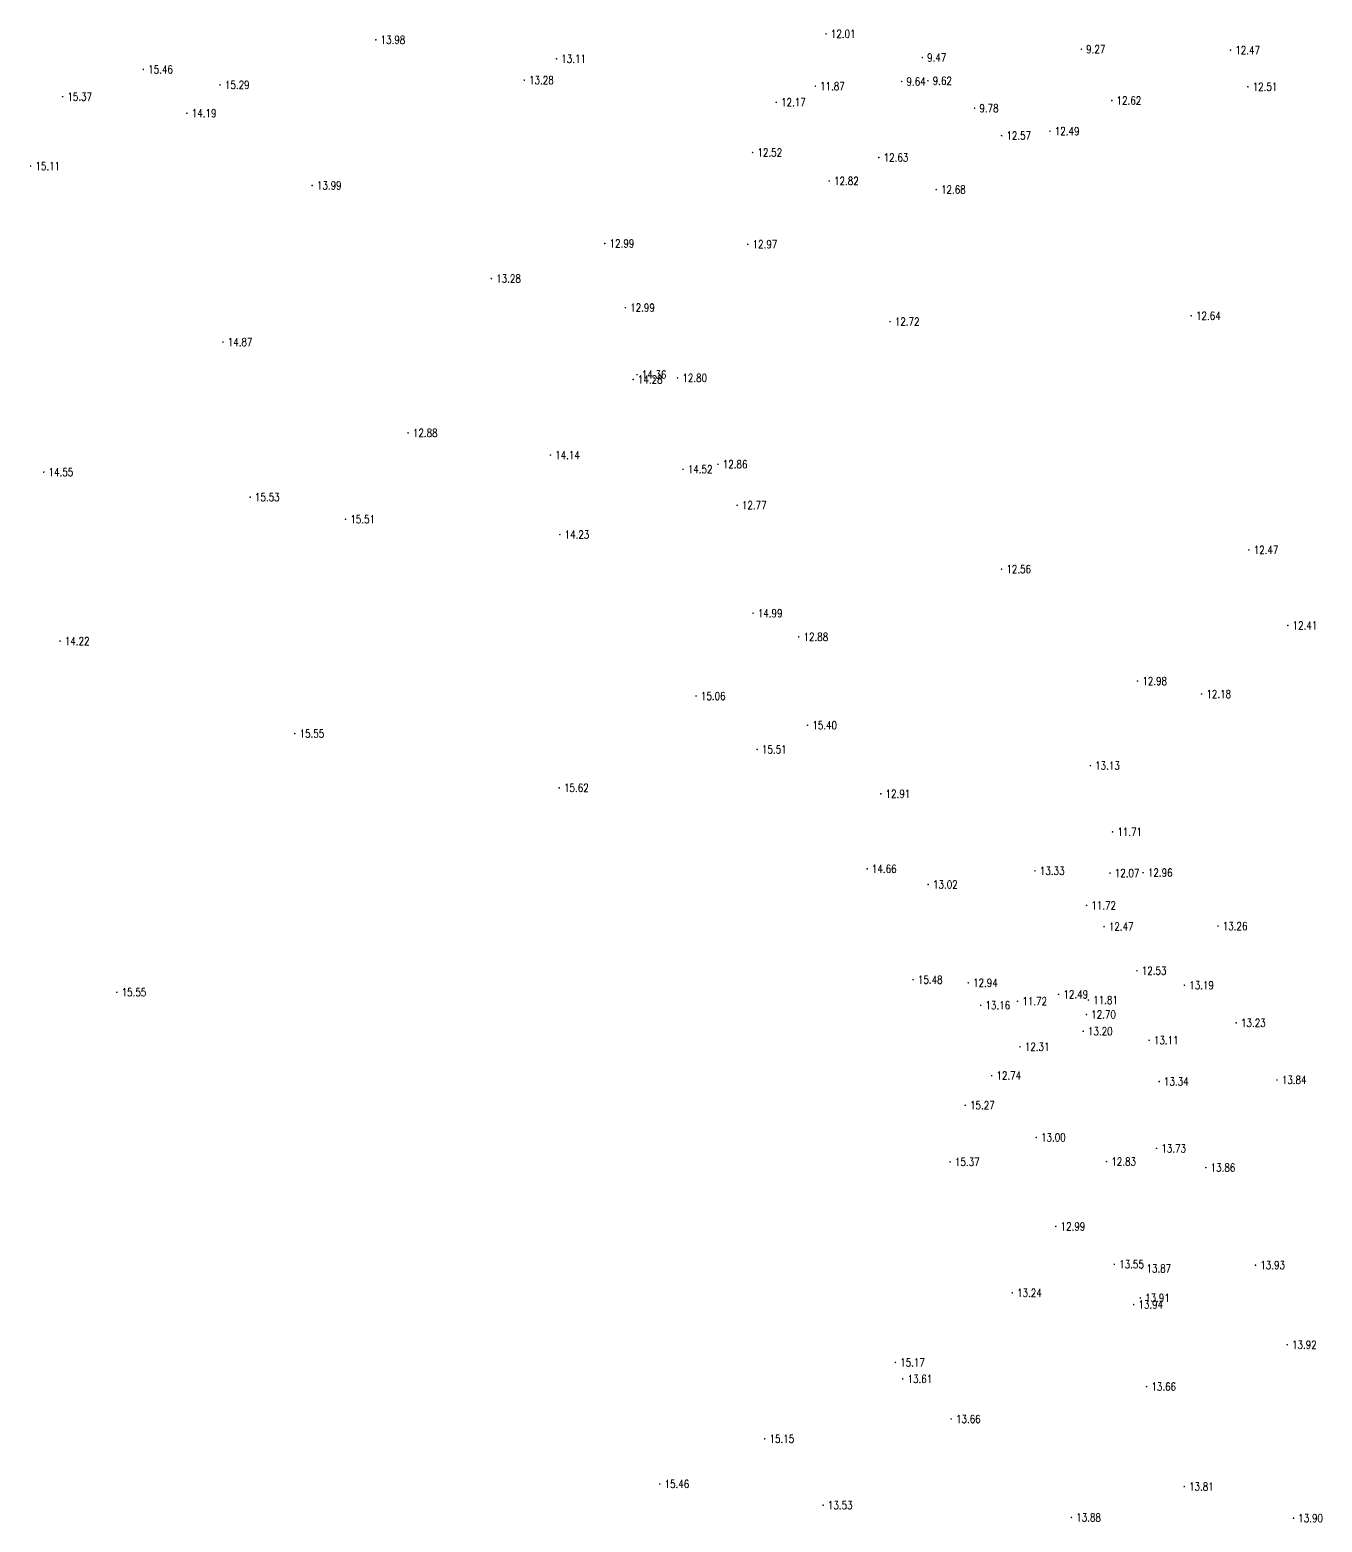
# Model space of a CAD drawing. Extents: x 476861 to 479475, y 2367369 to 2370541.
# Drawn here: x 477396.4 to 477558, y 2369416.5 to 2369603 of the extents above; entities that cross this region are included whole.
import ezdxf
from ezdxf.enums import TextEntityAlignment as Align

# ---------------------------------------------------------------- set-up
doc = ezdxf.new("R2010")
doc.units = 0
doc.header["$LTSCALE"] = 0.5
doc.layers.get('0').update_dxf_attribs({"linetype": 'CONTINUOUS'})
doc.layers.add('GCD', color=1, linetype='CONTINUOUS')
doc.styles.add('HZ', font='rs.shx', dxfattribs={"width": 0.8, "bigfont": 'hztxt.shx'})

# ---------------------------------------------------------------- blocks, each defined once
blk = doc.blocks.new('GC200')
at = {"linetype": 'Continuous', "const_width": 0.2, "flags": 128}
blk.add_lwpolyline([(-0.1, 0, 1), (0.1, 0, 1)], format="xyb", close=True, dxfattribs=at)

msp = doc.modelspace()

# ---------------------------------------------------------------- block references
at = {"layer": 'GCD', "linetype": 'Continuous'}
ref = msp.add_blockref('GC200', (477495.962, 2369602.483, 12.009), dxfattribs=dict(at, xscale=0.5, yscale=0.5, zscale=0.5))
ref.add_attrib('height', '12.01', dxfattribs={"linetype": 'Continuous', "height": 1, "style": 'HZ', "width": 0.8}).set_placement((477496.562, 2369602.483, 12.009), align=Align.MIDDLE_LEFT)
ref = msp.add_blockref('GC200', (477439.688, 2369601.738, 13.98), dxfattribs=dict(at, xscale=0.5, yscale=0.5, zscale=0.5))
ref.add_attrib('height', '13.98', dxfattribs={"linetype": 'Continuous', "height": 1, "style": 'HZ', "width": 0.8}).set_placement((477440.288, 2369601.738, 13.98), align=Align.MIDDLE_LEFT)
ref = msp.add_blockref('GC200', (477527.875, 2369600.568, 9.265), dxfattribs=dict(at, xscale=0.5, yscale=0.5, zscale=0.5))
ref.add_attrib('height', '9.27', dxfattribs={"linetype": 'Continuous', "height": 1, "style": 'HZ', "width": 0.8}).set_placement((477528.475, 2369600.568, 9.265), align=Align.MIDDLE_LEFT)
ref = msp.add_blockref('GC200', (477546.516, 2369600.45, 12.468), dxfattribs=dict(at, xscale=0.5, yscale=0.5, zscale=0.5))
ref.add_attrib('height', '12.47', dxfattribs={"linetype": 'Continuous', "height": 1, "style": 'HZ', "width": 0.8}).set_placement((477547.116, 2369600.45, 12.468), align=Align.MIDDLE_LEFT)
ref = msp.add_blockref('GC200', (477462.27, 2369599.368, 13.109), dxfattribs=dict(at, xscale=0.5, yscale=0.5, zscale=0.5))
ref.add_attrib('height', '13.11', dxfattribs={"linetype": 'Continuous', "height": 1, "style": 'HZ', "width": 0.8}).set_placement((477462.87, 2369599.368, 13.109), align=Align.MIDDLE_LEFT)
ref = msp.add_blockref('GC200', (477507.995, 2369599.523, 9.469), dxfattribs=dict(at, xscale=0.5, yscale=0.5, zscale=0.5))
ref.add_attrib('height', '9.47', dxfattribs={"linetype": 'Continuous', "height": 1, "style": 'HZ', "width": 0.8}).set_placement((477508.595, 2369599.523, 9.469), align=Align.MIDDLE_LEFT)
ref = msp.add_blockref('GC200', (477410.633, 2369598.036, 15.46), dxfattribs=dict(at, xscale=0.5, yscale=0.5, zscale=0.5))
ref.add_attrib('height', '15.46', dxfattribs={"linetype": 'Continuous', "height": 1, "style": 'HZ', "width": 0.8}).set_placement((477411.233, 2369598.036, 15.46), align=Align.MIDDLE_LEFT)
ref = msp.add_blockref('GC200', (477458.242, 2369596.7, 13.28), dxfattribs=dict(at, xscale=0.5, yscale=0.5, zscale=0.5))
ref.add_attrib('height', '13.28', dxfattribs={"linetype": 'Continuous', "height": 1, "style": 'HZ', "width": 0.8}).set_placement((477458.842, 2369596.7, 13.28), align=Align.MIDDLE_LEFT)
ref = msp.add_blockref('GC200', (477505.41, 2369596.528, 9.637), dxfattribs=dict(at, xscale=0.5, yscale=0.5, zscale=0.5))
ref.add_attrib('height', '9.64', dxfattribs={"linetype": 'Continuous', "height": 1, "style": 'HZ', "width": 0.8}).set_placement((477506.01, 2369596.528, 9.637), align=Align.MIDDLE_LEFT)
ref = msp.add_blockref('GC200', (477508.697, 2369596.617, 9.618), dxfattribs=dict(at, xscale=0.5, yscale=0.5, zscale=0.5))
ref.add_attrib('height', '9.62', dxfattribs={"linetype": 'Continuous', "height": 1, "style": 'HZ', "width": 0.8}).set_placement((477509.297, 2369596.617, 9.618), align=Align.MIDDLE_LEFT)
ref = msp.add_blockref('GC200', (477400.536, 2369594.629, 15.365), dxfattribs=dict(at, xscale=0.5, yscale=0.5, zscale=0.5))
ref.add_attrib('height', '15.37', dxfattribs={"linetype": 'Continuous', "height": 1, "style": 'HZ', "width": 0.8}).set_placement((477401.136, 2369594.629, 15.365), align=Align.MIDDLE_LEFT)
ref = msp.add_blockref('GC200', (477420.229, 2369596.103, 15.29), dxfattribs=dict(at, xscale=0.5, yscale=0.5, zscale=0.5))
ref.add_attrib('height', '15.29', dxfattribs={"linetype": 'Continuous', "height": 1, "style": 'HZ', "width": 0.8}).set_placement((477420.829, 2369596.103, 15.29), align=Align.MIDDLE_LEFT)
ref = msp.add_blockref('GC200', (477494.617, 2369595.945, 11.874), dxfattribs=dict(at, xscale=0.5, yscale=0.5, zscale=0.5))
ref.add_attrib('height', '11.87', dxfattribs={"linetype": 'Continuous', "height": 1, "style": 'HZ', "width": 0.8}).set_placement((477495.217, 2369595.945, 11.874), align=Align.MIDDLE_LEFT)
ref = msp.add_blockref('GC200', (477548.687, 2369595.865, 12.507), dxfattribs=dict(at, xscale=0.5, yscale=0.5, zscale=0.5))
ref.add_attrib('height', '12.51', dxfattribs={"linetype": 'Continuous', "height": 1, "style": 'HZ', "width": 0.8}).set_placement((477549.287, 2369595.865, 12.507), align=Align.MIDDLE_LEFT)
ref = msp.add_blockref('GC200', (477416.078, 2369592.558, 14.19), dxfattribs=dict(at, xscale=0.5, yscale=0.5, zscale=0.5))
ref.add_attrib('height', '14.19', dxfattribs={"linetype": 'Continuous', "height": 1, "style": 'HZ', "width": 0.8}).set_placement((477416.678, 2369592.558, 14.19), align=Align.MIDDLE_LEFT)
ref = msp.add_blockref('GC200', (477489.738, 2369593.926, 12.17), dxfattribs=dict(at, xscale=0.5, yscale=0.5, zscale=0.5))
ref.add_attrib('height', '12.17', dxfattribs={"linetype": 'Continuous', "height": 1, "style": 'HZ', "width": 0.8}).set_placement((477490.338, 2369593.926, 12.17), align=Align.MIDDLE_LEFT)
ref = msp.add_blockref('GC200', (477514.531, 2369593.188, 9.779), dxfattribs=dict(at, xscale=0.5, yscale=0.5, zscale=0.5))
ref.add_attrib('height', '9.78', dxfattribs={"linetype": 'Continuous', "height": 1, "style": 'HZ', "width": 0.8}).set_placement((477515.131, 2369593.188, 9.779), align=Align.MIDDLE_LEFT)
ref = msp.add_blockref('GC200', (477531.676, 2369594.152, 12.623), dxfattribs=dict(at, xscale=0.5, yscale=0.5, zscale=0.5))
ref.add_attrib('height', '12.62', dxfattribs={"linetype": 'Continuous', "height": 1, "style": 'HZ', "width": 0.8}).set_placement((477532.276, 2369594.152, 12.623), align=Align.MIDDLE_LEFT)
ref = msp.add_blockref('GC200', (477517.9, 2369589.759, 12.569), dxfattribs=dict(at, xscale=0.5, yscale=0.5, zscale=0.5))
ref.add_attrib('height', '12.57', dxfattribs={"linetype": 'Continuous', "height": 1, "style": 'HZ', "width": 0.8}).set_placement((477518.5, 2369589.759, 12.569), align=Align.MIDDLE_LEFT)
ref = msp.add_blockref('GC200', (477523.949, 2369590.312, 12.492), dxfattribs=dict(at, xscale=0.5, yscale=0.5, zscale=0.5))
ref.add_attrib('height', '12.49', dxfattribs={"linetype": 'Continuous', "height": 1, "style": 'HZ', "width": 0.8}).set_placement((477524.549, 2369590.312, 12.492), align=Align.MIDDLE_LEFT)
ref = msp.add_blockref('GC200', (477486.785, 2369587.655, 12.516), dxfattribs=dict(at, xscale=0.5, yscale=0.5, zscale=0.5))
ref.add_attrib('height', '12.52', dxfattribs={"linetype": 'Continuous', "height": 1, "style": 'HZ', "width": 0.8}).set_placement((477487.385, 2369587.655, 12.516), align=Align.MIDDLE_LEFT)
ref = msp.add_blockref('GC200', (477502.563, 2369587.031, 12.631), dxfattribs=dict(at, xscale=0.5, yscale=0.5, zscale=0.5))
ref.add_attrib('height', '12.63', dxfattribs={"linetype": 'Continuous', "height": 1, "style": 'HZ', "width": 0.8}).set_placement((477503.163, 2369587.031, 12.631), align=Align.MIDDLE_LEFT)
ref = msp.add_blockref('GC200', (477396.544, 2369585.96, 15.11), dxfattribs=dict(at, xscale=0.5, yscale=0.5, zscale=0.5))
ref.add_attrib('height', '15.11', dxfattribs={"linetype": 'Continuous', "height": 1, "style": 'HZ', "width": 0.8}).set_placement((477397.144, 2369585.96, 15.11), align=Align.MIDDLE_LEFT)
ref = msp.add_blockref('GC200', (477431.732, 2369583.533, 13.99), dxfattribs=dict(at, xscale=0.5, yscale=0.5, zscale=0.5))
ref.add_attrib('height', '13.99', dxfattribs={"linetype": 'Continuous', "height": 1, "style": 'HZ', "width": 0.8}).set_placement((477432.332, 2369583.533, 13.99), align=Align.MIDDLE_LEFT)
ref = msp.add_blockref('GC200', (477496.361, 2369584.093, 12.817), dxfattribs=dict(at, xscale=0.5, yscale=0.5, zscale=0.5))
ref.add_attrib('height', '12.82', dxfattribs={"linetype": 'Continuous', "height": 1, "style": 'HZ', "width": 0.8}).set_placement((477496.961, 2369584.093, 12.817), align=Align.MIDDLE_LEFT)
ref = msp.add_blockref('GC200', (477509.732, 2369583.016, 12.678), dxfattribs=dict(at, xscale=0.5, yscale=0.5, zscale=0.5))
ref.add_attrib('height', '12.68', dxfattribs={"linetype": 'Continuous', "height": 1, "style": 'HZ', "width": 0.8}).set_placement((477510.332, 2369583.016, 12.678), align=Align.MIDDLE_LEFT)
ref = msp.add_blockref('GC200', (477468.313, 2369576.285, 12.987), dxfattribs=dict(at, xscale=0.5, yscale=0.5, zscale=0.5))
ref.add_attrib('height', '12.99', dxfattribs={"linetype": 'Continuous', "height": 1, "style": 'HZ', "width": 0.8}).set_placement((477468.913, 2369576.285, 12.987), align=Align.MIDDLE_LEFT)
ref = msp.add_blockref('GC200', (477486.181, 2369576.187, 12.973), dxfattribs=dict(at, xscale=0.5, yscale=0.5, zscale=0.5))
ref.add_attrib('height', '12.97', dxfattribs={"linetype": 'Continuous', "height": 1, "style": 'HZ', "width": 0.8}).set_placement((477486.781, 2369576.187, 12.973), align=Align.MIDDLE_LEFT)
ref = msp.add_blockref('GC200', (477454.131, 2369571.895, 13.28), dxfattribs=dict(at, xscale=0.5, yscale=0.5, zscale=0.5))
ref.add_attrib('height', '13.28', dxfattribs={"linetype": 'Continuous', "height": 1, "style": 'HZ', "width": 0.8}).set_placement((477454.731, 2369571.895, 13.28), align=Align.MIDDLE_LEFT)
ref = msp.add_blockref('GC200', (477470.878, 2369568.262, 12.986), dxfattribs=dict(at, xscale=0.5, yscale=0.5, zscale=0.5))
ref.add_attrib('height', '12.99', dxfattribs={"linetype": 'Continuous', "height": 1, "style": 'HZ', "width": 0.8}).set_placement((477471.478, 2369568.262, 12.986), align=Align.MIDDLE_LEFT)
ref = msp.add_blockref('GC200', (477503.961, 2369566.517, 12.72), dxfattribs=dict(at, xscale=0.5, yscale=0.5, zscale=0.5))
ref.add_attrib('height', '12.72', dxfattribs={"linetype": 'Continuous', "height": 1, "style": 'HZ', "width": 0.8}).set_placement((477504.561, 2369566.517, 12.72), align=Align.MIDDLE_LEFT)
ref = msp.add_blockref('GC200', (477541.602, 2369567.247, 12.64), dxfattribs=dict(at, xscale=0.5, yscale=0.5, zscale=0.5))
ref.add_attrib('height', '12.64', dxfattribs={"linetype": 'Continuous', "height": 1, "style": 'HZ', "width": 0.8}).set_placement((477542.202, 2369567.247, 12.64), align=Align.MIDDLE_LEFT)
ref = msp.add_blockref('GC200', (477420.584, 2369563.965, 14.87), dxfattribs=dict(at, xscale=0.5, yscale=0.5, zscale=0.5))
ref.add_attrib('height', '14.87', dxfattribs={"linetype": 'Continuous', "height": 1, "style": 'HZ', "width": 0.8}).set_placement((477421.184, 2369563.965, 14.87), align=Align.MIDDLE_LEFT)
ref = msp.add_blockref('GC200', (477471.849, 2369559.287, 14.275), dxfattribs=dict(at, xscale=0.5, yscale=0.5, zscale=0.5))
ref.add_attrib('height', '14.28', dxfattribs={"linetype": 'Continuous', "height": 1, "style": 'HZ', "width": 0.8}).set_placement((477472.449, 2369559.287, 14.275), align=Align.MIDDLE_LEFT)
ref = msp.add_blockref('GC200', (477472.325, 2369559.893, 14.364), dxfattribs=dict(at, xscale=0.5, yscale=0.5, zscale=0.5))
ref.add_attrib('height', '14.36', dxfattribs={"linetype": 'Continuous', "height": 1, "style": 'HZ', "width": 0.8}).set_placement((477472.925, 2369559.893, 14.364), align=Align.MIDDLE_LEFT)
ref = msp.add_blockref('GC200', (477477.403, 2369559.481, 12.798), dxfattribs=dict(at, xscale=0.5, yscale=0.5, zscale=0.5))
ref.add_attrib('height', '12.80', dxfattribs={"linetype": 'Continuous', "height": 1, "style": 'HZ', "width": 0.8}).set_placement((477478.003, 2369559.481, 12.798), align=Align.MIDDLE_LEFT)
ref = msp.add_blockref('GC200', (477443.722, 2369552.61, 12.876), dxfattribs=dict(at, xscale=0.5, yscale=0.5, zscale=0.5))
ref.add_attrib('height', '12.88', dxfattribs={"linetype": 'Continuous', "height": 1, "style": 'HZ', "width": 0.8}).set_placement((477444.322, 2369552.61, 12.876), align=Align.MIDDLE_LEFT)
ref = msp.add_blockref('GC200', (477461.511, 2369549.841, 14.137), dxfattribs=dict(at, xscale=0.5, yscale=0.5, zscale=0.5))
ref.add_attrib('height', '14.14', dxfattribs={"linetype": 'Continuous', "height": 1, "style": 'HZ', "width": 0.8}).set_placement((477462.111, 2369549.841, 14.137), align=Align.MIDDLE_LEFT)
ref = msp.add_blockref('GC200', (477478.083, 2369548.06, 14.52), dxfattribs=dict(at, xscale=0.5, yscale=0.5, zscale=0.5))
ref.add_attrib('height', '14.52', dxfattribs={"linetype": 'Continuous', "height": 1, "style": 'HZ', "width": 0.8}).set_placement((477478.683, 2369548.06, 14.52), align=Align.MIDDLE_LEFT)
ref = msp.add_blockref('GC200', (477482.454, 2369548.685, 12.864), dxfattribs=dict(at, xscale=0.5, yscale=0.5, zscale=0.5))
ref.add_attrib('height', '12.86', dxfattribs={"linetype": 'Continuous', "height": 1, "style": 'HZ', "width": 0.8}).set_placement((477483.054, 2369548.685, 12.864), align=Align.MIDDLE_LEFT)
ref = msp.add_blockref('GC200', (477398.188, 2369547.71, 14.55), dxfattribs=dict(at, xscale=0.5, yscale=0.5, zscale=0.5))
ref.add_attrib('height', '14.55', dxfattribs={"linetype": 'Continuous', "height": 1, "style": 'HZ', "width": 0.8}).set_placement((477398.788, 2369547.71, 14.55), align=Align.MIDDLE_LEFT)
ref = msp.add_blockref('GC200', (477423.98, 2369544.578, 15.527), dxfattribs=dict(at, xscale=0.5, yscale=0.5, zscale=0.5))
ref.add_attrib('height', '15.53', dxfattribs={"linetype": 'Continuous', "height": 1, "style": 'HZ', "width": 0.8}).set_placement((477424.58, 2369544.578, 15.527), align=Align.MIDDLE_LEFT)
ref = msp.add_blockref('GC200', (477484.848, 2369543.567, 12.77), dxfattribs=dict(at, xscale=0.5, yscale=0.5, zscale=0.5))
ref.add_attrib('height', '12.77', dxfattribs={"linetype": 'Continuous', "height": 1, "style": 'HZ', "width": 0.8}).set_placement((477485.448, 2369543.567, 12.77), align=Align.MIDDLE_LEFT)
ref = msp.add_blockref('GC200', (477435.907, 2369541.824, 15.506), dxfattribs=dict(at, xscale=0.5, yscale=0.5, zscale=0.5))
ref.add_attrib('height', '15.51', dxfattribs={"linetype": 'Continuous', "height": 1, "style": 'HZ', "width": 0.8}).set_placement((477436.507, 2369541.824, 15.506), align=Align.MIDDLE_LEFT)
ref = msp.add_blockref('GC200', (477462.686, 2369539.894, 14.23), dxfattribs=dict(at, xscale=0.5, yscale=0.5, zscale=0.5))
ref.add_attrib('height', '14.23', dxfattribs={"linetype": 'Continuous', "height": 1, "style": 'HZ', "width": 0.8}).set_placement((477463.286, 2369539.894, 14.23), align=Align.MIDDLE_LEFT)
ref = msp.add_blockref('GC200', (477548.815, 2369537.981, 12.472), dxfattribs=dict(at, xscale=0.5, yscale=0.5, zscale=0.5))
ref.add_attrib('height', '12.47', dxfattribs={"linetype": 'Continuous', "height": 1, "style": 'HZ', "width": 0.8}).set_placement((477549.415, 2369537.981, 12.472), align=Align.MIDDLE_LEFT)
ref = msp.add_blockref('GC200', (477517.903, 2369535.586, 12.56), dxfattribs=dict(at, xscale=0.5, yscale=0.5, zscale=0.5))
ref.add_attrib('height', '12.56', dxfattribs={"linetype": 'Continuous', "height": 1, "style": 'HZ', "width": 0.8}).set_placement((477518.503, 2369535.586, 12.56), align=Align.MIDDLE_LEFT)
ref = msp.add_blockref('GC200', (477486.834, 2369530.076, 14.99), dxfattribs=dict(at, xscale=0.5, yscale=0.5, zscale=0.5))
ref.add_attrib('height', '14.99', dxfattribs={"linetype": 'Continuous', "height": 1, "style": 'HZ', "width": 0.8}).set_placement((477487.434, 2369530.076, 14.99), align=Align.MIDDLE_LEFT)
ref = msp.add_blockref('GC200', (477553.678, 2369528.55, 12.41), dxfattribs=dict(at, xscale=0.5, yscale=0.5, zscale=0.5))
ref.add_attrib('height', '12.41', dxfattribs={"linetype": 'Continuous', "height": 1, "style": 'HZ', "width": 0.8}).set_placement((477554.278, 2369528.55, 12.41), align=Align.MIDDLE_LEFT)
ref = msp.add_blockref('GC200', (477400.224, 2369526.59, 14.217), dxfattribs=dict(at, xscale=0.5, yscale=0.5, zscale=0.5))
ref.add_attrib('height', '14.22', dxfattribs={"linetype": 'Continuous', "height": 1, "style": 'HZ', "width": 0.8}).set_placement((477400.824, 2369526.59, 14.217), align=Align.MIDDLE_LEFT)
ref = msp.add_blockref('GC200', (477492.545, 2369527.116, 12.876), dxfattribs=dict(at, xscale=0.5, yscale=0.5, zscale=0.5))
ref.add_attrib('height', '12.88', dxfattribs={"linetype": 'Continuous', "height": 1, "style": 'HZ', "width": 0.8}).set_placement((477493.145, 2369527.116, 12.876), align=Align.MIDDLE_LEFT)
ref = msp.add_blockref('GC200', (477534.897, 2369521.598, 12.983), dxfattribs=dict(at, xscale=0.5, yscale=0.5, zscale=0.5))
ref.add_attrib('height', '12.98', dxfattribs={"linetype": 'Continuous', "height": 1, "style": 'HZ', "width": 0.8}).set_placement((477535.497, 2369521.598, 12.983), align=Align.MIDDLE_LEFT)
ref = msp.add_blockref('GC200', (477542.9, 2369519.976, 12.18), dxfattribs=dict(at, xscale=0.5, yscale=0.5, zscale=0.5))
ref.add_attrib('height', '12.18', dxfattribs={"linetype": 'Continuous', "height": 1, "style": 'HZ', "width": 0.8}).set_placement((477543.5, 2369519.976, 12.18), align=Align.MIDDLE_LEFT)
ref = msp.add_blockref('GC200', (477479.714, 2369519.726, 15.062), dxfattribs=dict(at, xscale=0.5, yscale=0.5, zscale=0.5))
ref.add_attrib('height', '15.06', dxfattribs={"linetype": 'Continuous', "height": 1, "style": 'HZ', "width": 0.8}).set_placement((477480.314, 2369519.726, 15.062), align=Align.MIDDLE_LEFT)
ref = msp.add_blockref('GC200', (477493.651, 2369516.068, 15.404), dxfattribs=dict(at, xscale=0.5, yscale=0.5, zscale=0.5))
ref.add_attrib('height', '15.40', dxfattribs={"linetype": 'Continuous', "height": 1, "style": 'HZ', "width": 0.8}).set_placement((477494.251, 2369516.068, 15.404), align=Align.MIDDLE_LEFT)
ref = msp.add_blockref('GC200', (477429.555, 2369515.032, 15.55), dxfattribs=dict(at, xscale=0.5, yscale=0.5, zscale=0.5))
ref.add_attrib('height', '15.55', dxfattribs={"linetype": 'Continuous', "height": 1, "style": 'HZ', "width": 0.8}).set_placement((477430.155, 2369515.032, 15.55), align=Align.MIDDLE_LEFT)
ref = msp.add_blockref('GC200', (477487.348, 2369513.053, 15.509), dxfattribs=dict(at, xscale=0.5, yscale=0.5, zscale=0.5))
ref.add_attrib('height', '15.51', dxfattribs={"linetype": 'Continuous', "height": 1, "style": 'HZ', "width": 0.8}).set_placement((477487.948, 2369513.053, 15.509), align=Align.MIDDLE_LEFT)
ref = msp.add_blockref('GC200', (477528.99, 2369511.023, 13.131), dxfattribs=dict(at, xscale=0.5, yscale=0.5, zscale=0.5))
ref.add_attrib('height', '13.13', dxfattribs={"linetype": 'Continuous', "height": 1, "style": 'HZ', "width": 0.8}).set_placement((477529.59, 2369511.023, 13.131), align=Align.MIDDLE_LEFT)
ref = msp.add_blockref('GC200', (477462.611, 2369508.253, 15.621), dxfattribs=dict(at, xscale=0.5, yscale=0.5, zscale=0.5))
ref.add_attrib('height', '15.62', dxfattribs={"linetype": 'Continuous', "height": 1, "style": 'HZ', "width": 0.8}).set_placement((477463.211, 2369508.253, 15.621), align=Align.MIDDLE_LEFT)
ref = msp.add_blockref('GC200', (477502.804, 2369507.5, 12.91), dxfattribs=dict(at, xscale=0.5, yscale=0.5, zscale=0.5))
ref.add_attrib('height', '12.91', dxfattribs={"linetype": 'Continuous', "height": 1, "style": 'HZ', "width": 0.8}).set_placement((477503.404, 2369507.5, 12.91), align=Align.MIDDLE_LEFT)
ref = msp.add_blockref('GC200', (477531.773, 2369502.751, 11.71), dxfattribs=dict(at, xscale=0.5, yscale=0.5, zscale=0.5))
ref.add_attrib('height', '11.71', dxfattribs={"linetype": 'Continuous', "height": 1, "style": 'HZ', "width": 0.8}).set_placement((477532.373, 2369502.751, 11.71), align=Align.MIDDLE_LEFT)
ref = msp.add_blockref('GC200', (477501.095, 2369498.13, 14.66), dxfattribs=dict(at, xscale=0.5, yscale=0.5, zscale=0.5))
ref.add_attrib('height', '14.66', dxfattribs={"linetype": 'Continuous', "height": 1, "style": 'HZ', "width": 0.8}).set_placement((477501.695, 2369498.13, 14.66), align=Align.MIDDLE_LEFT)
ref = msp.add_blockref('GC200', (477522.08, 2369497.878, 13.333), dxfattribs=dict(at, xscale=0.5, yscale=0.5, zscale=0.5))
ref.add_attrib('height', '13.33', dxfattribs={"linetype": 'Continuous', "height": 1, "style": 'HZ', "width": 0.8}).set_placement((477522.68, 2369497.878, 13.333), align=Align.MIDDLE_LEFT)
ref = msp.add_blockref('GC200', (477531.446, 2369497.6, 12.073), dxfattribs=dict(at, xscale=0.5, yscale=0.5, zscale=0.5))
ref.add_attrib('height', '12.07', dxfattribs={"linetype": 'Continuous', "height": 1, "style": 'HZ', "width": 0.8}).set_placement((477532.046, 2369497.6, 12.073), align=Align.MIDDLE_LEFT)
ref = msp.add_blockref('GC200', (477535.588, 2369497.653, 12.955), dxfattribs=dict(at, xscale=0.5, yscale=0.5, zscale=0.5))
ref.add_attrib('height', '12.96', dxfattribs={"linetype": 'Continuous', "height": 1, "style": 'HZ', "width": 0.8}).set_placement((477536.188, 2369497.653, 12.955), align=Align.MIDDLE_LEFT)
ref = msp.add_blockref('GC200', (477508.73, 2369496.169, 13.023), dxfattribs=dict(at, xscale=0.5, yscale=0.5, zscale=0.5))
ref.add_attrib('height', '13.02', dxfattribs={"linetype": 'Continuous', "height": 1, "style": 'HZ', "width": 0.8}).set_placement((477509.33, 2369496.169, 13.023), align=Align.MIDDLE_LEFT)
ref = msp.add_blockref('GC200', (477528.519, 2369493.561, 11.72), dxfattribs=dict(at, xscale=0.5, yscale=0.5, zscale=0.5))
ref.add_attrib('height', '11.72', dxfattribs={"linetype": 'Continuous', "height": 1, "style": 'HZ', "width": 0.8}).set_placement((477529.119, 2369493.561, 11.72), align=Align.MIDDLE_LEFT)
ref = msp.add_blockref('GC200', (477530.71, 2369490.909, 12.473), dxfattribs=dict(at, xscale=0.5, yscale=0.5, zscale=0.5))
ref.add_attrib('height', '12.47', dxfattribs={"linetype": 'Continuous', "height": 1, "style": 'HZ', "width": 0.8}).set_placement((477531.31, 2369490.909, 12.473), align=Align.MIDDLE_LEFT)
ref = msp.add_blockref('GC200', (477544.948, 2369490.972, 13.256), dxfattribs=dict(at, xscale=0.5, yscale=0.5, zscale=0.5))
ref.add_attrib('height', '13.26', dxfattribs={"linetype": 'Continuous', "height": 1, "style": 'HZ', "width": 0.8}).set_placement((477545.548, 2369490.972, 13.256), align=Align.MIDDLE_LEFT)
ref = msp.add_blockref('GC200', (477534.822, 2369485.401, 12.53), dxfattribs=dict(at, xscale=0.5, yscale=0.5, zscale=0.5))
ref.add_attrib('height', '12.53', dxfattribs={"linetype": 'Continuous', "height": 1, "style": 'HZ', "width": 0.8}).set_placement((477535.422, 2369485.401, 12.53), align=Align.MIDDLE_LEFT)
ref = msp.add_blockref('GC200', (477407.32, 2369482.702, 15.546), dxfattribs=dict(at, xscale=0.5, yscale=0.5, zscale=0.5))
ref.add_attrib('height', '15.55', dxfattribs={"linetype": 'Continuous', "height": 1, "style": 'HZ', "width": 0.8}).set_placement((477407.92, 2369482.702, 15.546), align=Align.MIDDLE_LEFT)
ref = msp.add_blockref('GC200', (477506.845, 2369484.276, 15.48), dxfattribs=dict(at, xscale=0.5, yscale=0.5, zscale=0.5))
ref.add_attrib('height', '15.48', dxfattribs={"linetype": 'Continuous', "height": 1, "style": 'HZ', "width": 0.8}).set_placement((477507.445, 2369484.276, 15.48), align=Align.MIDDLE_LEFT)
ref = msp.add_blockref('GC200', (477513.74, 2369483.889, 12.94), dxfattribs=dict(at, xscale=0.5, yscale=0.5, zscale=0.5))
ref.add_attrib('height', '12.94', dxfattribs={"linetype": 'Continuous', "height": 1, "style": 'HZ', "width": 0.8}).set_placement((477514.34, 2369483.889, 12.94), align=Align.MIDDLE_LEFT)
ref = msp.add_blockref('GC200', (477540.75, 2369483.586, 13.19), dxfattribs=dict(at, xscale=0.5, yscale=0.5, zscale=0.5))
ref.add_attrib('height', '13.19', dxfattribs={"linetype": 'Continuous', "height": 1, "style": 'HZ', "width": 0.8}).set_placement((477541.35, 2369483.586, 13.19), align=Align.MIDDLE_LEFT)
ref = msp.add_blockref('GC200', (477515.283, 2369481.072, 13.161), dxfattribs=dict(at, xscale=0.5, yscale=0.5, zscale=0.5))
ref.add_attrib('height', '13.16', dxfattribs={"linetype": 'Continuous', "height": 1, "style": 'HZ', "width": 0.8}).set_placement((477515.883, 2369481.072, 13.161), align=Align.MIDDLE_LEFT)
ref = msp.add_blockref('GC200', (477519.897, 2369481.58, 11.72), dxfattribs=dict(at, xscale=0.5, yscale=0.5, zscale=0.5))
ref.add_attrib('height', '11.72', dxfattribs={"linetype": 'Continuous', "height": 1, "style": 'HZ', "width": 0.8}).set_placement((477520.497, 2369481.58, 11.72), align=Align.MIDDLE_LEFT)
ref = msp.add_blockref('GC200', (477525.028, 2369482.44, 12.485), dxfattribs=dict(at, xscale=0.5, yscale=0.5, zscale=0.5))
ref.add_attrib('height', '12.49', dxfattribs={"linetype": 'Continuous', "height": 1, "style": 'HZ', "width": 0.8}).set_placement((477525.628, 2369482.44, 12.485), align=Align.MIDDLE_LEFT)
ref = msp.add_blockref('GC200', (477528.754, 2369481.731, 11.808), dxfattribs=dict(at, xscale=0.5, yscale=0.5, zscale=0.5))
ref.add_attrib('height', '11.81', dxfattribs={"linetype": 'Continuous', "height": 1, "style": 'HZ', "width": 0.8}).set_placement((477529.354, 2369481.731, 11.808), align=Align.MIDDLE_LEFT)
ref = msp.add_blockref('GC200', (477528.507, 2369479.924, 12.702), dxfattribs=dict(at, xscale=0.5, yscale=0.5, zscale=0.5))
ref.add_attrib('height', '12.70', dxfattribs={"linetype": 'Continuous', "height": 1, "style": 'HZ', "width": 0.8}).set_placement((477529.107, 2369479.924, 12.702), align=Align.MIDDLE_LEFT)
ref = msp.add_blockref('GC200', (477547.227, 2369478.881, 13.23), dxfattribs=dict(at, xscale=0.5, yscale=0.5, zscale=0.5))
ref.add_attrib('height', '13.23', dxfattribs={"linetype": 'Continuous', "height": 1, "style": 'HZ', "width": 0.8}).set_placement((477547.827, 2369478.881, 13.23), align=Align.MIDDLE_LEFT)
ref = msp.add_blockref('GC200', (477528.098, 2369477.829, 13.204), dxfattribs=dict(at, xscale=0.5, yscale=0.5, zscale=0.5))
ref.add_attrib('height', '13.20', dxfattribs={"linetype": 'Continuous', "height": 1, "style": 'HZ', "width": 0.8}).set_placement((477528.698, 2369477.829, 13.204), align=Align.MIDDLE_LEFT)
ref = msp.add_blockref('GC200', (477520.207, 2369475.892, 12.313), dxfattribs=dict(at, xscale=0.5, yscale=0.5, zscale=0.5))
ref.add_attrib('height', '12.31', dxfattribs={"linetype": 'Continuous', "height": 1, "style": 'HZ', "width": 0.8}).set_placement((477520.807, 2369475.892, 12.313), align=Align.MIDDLE_LEFT)
ref = msp.add_blockref('GC200', (477536.336, 2369476.703, 13.109), dxfattribs=dict(at, xscale=0.5, yscale=0.5, zscale=0.5))
ref.add_attrib('height', '13.11', dxfattribs={"linetype": 'Continuous', "height": 1, "style": 'HZ', "width": 0.8}).set_placement((477536.936, 2369476.703, 13.109), align=Align.MIDDLE_LEFT)
ref = msp.add_blockref('GC200', (477516.657, 2369472.285, 12.742), dxfattribs=dict(at, xscale=0.5, yscale=0.5, zscale=0.5))
ref.add_attrib('height', '12.74', dxfattribs={"linetype": 'Continuous', "height": 1, "style": 'HZ', "width": 0.8}).set_placement((477517.257, 2369472.285, 12.742), align=Align.MIDDLE_LEFT)
ref = msp.add_blockref('GC200', (477537.596, 2369471.548, 13.335), dxfattribs=dict(at, xscale=0.5, yscale=0.5, zscale=0.5))
ref.add_attrib('height', '13.34', dxfattribs={"linetype": 'Continuous', "height": 1, "style": 'HZ', "width": 0.8}).set_placement((477538.196, 2369471.548, 13.335), align=Align.MIDDLE_LEFT)
ref = msp.add_blockref('GC200', (477552.331, 2369471.741, 13.84), dxfattribs=dict(at, xscale=0.5, yscale=0.5, zscale=0.5))
ref.add_attrib('height', '13.84', dxfattribs={"linetype": 'Continuous', "height": 1, "style": 'HZ', "width": 0.8}).set_placement((477552.931, 2369471.741, 13.84), align=Align.MIDDLE_LEFT)
ref = msp.add_blockref('GC200', (477513.361, 2369468.574, 15.273), dxfattribs=dict(at, xscale=0.5, yscale=0.5, zscale=0.5))
ref.add_attrib('height', '15.27', dxfattribs={"linetype": 'Continuous', "height": 1, "style": 'HZ', "width": 0.8}).set_placement((477513.961, 2369468.574, 15.273), align=Align.MIDDLE_LEFT)
ref = msp.add_blockref('GC200', (477522.231, 2369464.562, 13.003), dxfattribs=dict(at, xscale=0.5, yscale=0.5, zscale=0.5))
ref.add_attrib('height', '13.00', dxfattribs={"linetype": 'Continuous', "height": 1, "style": 'HZ', "width": 0.8}).set_placement((477522.831, 2369464.562, 13.003), align=Align.MIDDLE_LEFT)
ref = msp.add_blockref('GC200', (477537.269, 2369463.192, 13.731), dxfattribs=dict(at, xscale=0.5, yscale=0.5, zscale=0.5))
ref.add_attrib('height', '13.73', dxfattribs={"linetype": 'Continuous', "height": 1, "style": 'HZ', "width": 0.8}).set_placement((477537.869, 2369463.192, 13.731), align=Align.MIDDLE_LEFT)
ref = msp.add_blockref('GC200', (477511.472, 2369461.502, 15.372), dxfattribs=dict(at, xscale=0.5, yscale=0.5, zscale=0.5))
ref.add_attrib('height', '15.37', dxfattribs={"linetype": 'Continuous', "height": 1, "style": 'HZ', "width": 0.8}).set_placement((477512.072, 2369461.502, 15.372), align=Align.MIDDLE_LEFT)
ref = msp.add_blockref('GC200', (477531.018, 2369461.54, 12.828), dxfattribs=dict(at, xscale=0.5, yscale=0.5, zscale=0.5))
ref.add_attrib('height', '12.83', dxfattribs={"linetype": 'Continuous', "height": 1, "style": 'HZ', "width": 0.8}).set_placement((477531.618, 2369461.54, 12.828), align=Align.MIDDLE_LEFT)
ref = msp.add_blockref('GC200', (477543.431, 2369460.793, 13.864), dxfattribs=dict(at, xscale=0.5, yscale=0.5, zscale=0.5))
ref.add_attrib('height', '13.86', dxfattribs={"linetype": 'Continuous', "height": 1, "style": 'HZ', "width": 0.8}).set_placement((477544.031, 2369460.793, 13.864), align=Align.MIDDLE_LEFT)
ref = msp.add_blockref('GC200', (477524.68, 2369453.439, 12.99), dxfattribs=dict(at, xscale=0.5, yscale=0.5, zscale=0.5))
ref.add_attrib('height', '12.99', dxfattribs={"linetype": 'Continuous', "height": 1, "style": 'HZ', "width": 0.8}).set_placement((477525.28, 2369453.439, 12.99), align=Align.MIDDLE_LEFT)
ref = msp.add_blockref('GC200', (477532, 2369448.702, 13.55), dxfattribs=dict(at, xscale=0.5, yscale=0.5, zscale=0.5))
ref.add_attrib('height', '13.55', dxfattribs={"linetype": 'Continuous', "height": 1, "style": 'HZ', "width": 0.8}).set_placement((477532.6, 2369448.702, 13.55), align=Align.MIDDLE_LEFT)
ref = msp.add_blockref('GC200', (477535.41, 2369448.177, 13.869), dxfattribs=dict(at, xscale=0.5, yscale=0.5, zscale=0.5))
ref.add_attrib('height', '13.87', dxfattribs={"linetype": 'Continuous', "height": 1, "style": 'HZ', "width": 0.8}).set_placement((477536.01, 2369448.177, 13.869), align=Align.MIDDLE_LEFT)
ref = msp.add_blockref('GC200', (477549.642, 2369448.602, 13.932), dxfattribs=dict(at, xscale=0.5, yscale=0.5, zscale=0.5))
ref.add_attrib('height', '13.93', dxfattribs={"linetype": 'Continuous', "height": 1, "style": 'HZ', "width": 0.8}).set_placement((477550.242, 2369448.602, 13.932), align=Align.MIDDLE_LEFT)
ref = msp.add_blockref('GC200', (477519.239, 2369445.129, 13.241), dxfattribs=dict(at, xscale=0.5, yscale=0.5, zscale=0.5))
ref.add_attrib('height', '13.24', dxfattribs={"linetype": 'Continuous', "height": 1, "style": 'HZ', "width": 0.8}).set_placement((477519.839, 2369445.129, 13.241), align=Align.MIDDLE_LEFT)
ref = msp.add_blockref('GC200', (477534.408, 2369443.671, 13.942), dxfattribs=dict(at, xscale=0.5, yscale=0.5, zscale=0.5))
ref.add_attrib('height', '13.94', dxfattribs={"linetype": 'Continuous', "height": 1, "style": 'HZ', "width": 0.8}).set_placement((477535.008, 2369443.671, 13.942), align=Align.MIDDLE_LEFT)
ref = msp.add_blockref('GC200', (477535.244, 2369444.508, 13.909), dxfattribs=dict(at, xscale=0.5, yscale=0.5, zscale=0.5))
ref.add_attrib('height', '13.91', dxfattribs={"linetype": 'Continuous', "height": 1, "style": 'HZ', "width": 0.8}).set_placement((477535.844, 2369444.508, 13.909), align=Align.MIDDLE_LEFT)
ref = msp.add_blockref('GC200', (477553.602, 2369438.654, 13.923), dxfattribs=dict(at, xscale=0.5, yscale=0.5, zscale=0.5))
ref.add_attrib('height', '13.92', dxfattribs={"linetype": 'Continuous', "height": 1, "style": 'HZ', "width": 0.8}).set_placement((477554.202, 2369438.654, 13.923), align=Align.MIDDLE_LEFT)
ref = msp.add_blockref('GC200', (477504.627, 2369436.44, 15.166), dxfattribs=dict(at, xscale=0.5, yscale=0.5, zscale=0.5))
ref.add_attrib('height', '15.17', dxfattribs={"linetype": 'Continuous', "height": 1, "style": 'HZ', "width": 0.8}).set_placement((477505.227, 2369436.44, 15.166), align=Align.MIDDLE_LEFT)
ref = msp.add_blockref('GC200', (477505.547, 2369434.383, 13.606), dxfattribs=dict(at, xscale=0.5, yscale=0.5, zscale=0.5))
ref.add_attrib('height', '13.61', dxfattribs={"linetype": 'Continuous', "height": 1, "style": 'HZ', "width": 0.8}).set_placement((477506.147, 2369434.383, 13.606), align=Align.MIDDLE_LEFT)
ref = msp.add_blockref('GC200', (477536.027, 2369433.417, 13.66), dxfattribs=dict(at, xscale=0.5, yscale=0.5, zscale=0.5))
ref.add_attrib('height', '13.66', dxfattribs={"linetype": 'Continuous', "height": 1, "style": 'HZ', "width": 0.8}).set_placement((477536.627, 2369433.417, 13.66), align=Align.MIDDLE_LEFT)
ref = msp.add_blockref('GC200', (477511.604, 2369429.37, 13.657), dxfattribs=dict(at, xscale=0.5, yscale=0.5, zscale=0.5))
ref.add_attrib('height', '13.66', dxfattribs={"linetype": 'Continuous', "height": 1, "style": 'HZ', "width": 0.8}).set_placement((477512.204, 2369429.37, 13.657), align=Align.MIDDLE_LEFT)
ref = msp.add_blockref('GC200', (477488.293, 2369426.901, 15.153), dxfattribs=dict(at, xscale=0.5, yscale=0.5, zscale=0.5))
ref.add_attrib('height', '15.15', dxfattribs={"linetype": 'Continuous', "height": 1, "style": 'HZ', "width": 0.8}).set_placement((477488.893, 2369426.901, 15.153), align=Align.MIDDLE_LEFT)
ref = msp.add_blockref('GC200', (477475.172, 2369421.248, 15.464), dxfattribs=dict(at, xscale=0.5, yscale=0.5, zscale=0.5))
ref.add_attrib('height', '15.46', dxfattribs={"linetype": 'Continuous', "height": 1, "style": 'HZ', "width": 0.8}).set_placement((477475.772, 2369421.248, 15.464), align=Align.MIDDLE_LEFT)
ref = msp.add_blockref('GC200', (477540.736, 2369420.925, 13.809), dxfattribs=dict(at, xscale=0.5, yscale=0.5, zscale=0.5))
ref.add_attrib('height', '13.81', dxfattribs={"linetype": 'Continuous', "height": 1, "style": 'HZ', "width": 0.8}).set_placement((477541.336, 2369420.925, 13.809), align=Align.MIDDLE_LEFT)
ref = msp.add_blockref('GC200', (477495.593, 2369418.599, 13.529), dxfattribs=dict(at, xscale=0.5, yscale=0.5, zscale=0.5))
ref.add_attrib('height', '13.53', dxfattribs={"linetype": 'Continuous', "height": 1, "style": 'HZ', "width": 0.8}).set_placement((477496.193, 2369418.599, 13.529), align=Align.MIDDLE_LEFT)
ref = msp.add_blockref('GC200', (477526.627, 2369417.065, 13.88), dxfattribs=dict(at, xscale=0.5, yscale=0.5, zscale=0.5))
ref.add_attrib('height', '13.88', dxfattribs={"linetype": 'Continuous', "height": 1, "style": 'HZ', "width": 0.8}).set_placement((477527.227, 2369417.065, 13.88), align=Align.MIDDLE_LEFT)
ref = msp.add_blockref('GC200', (477554.387, 2369416.979, 13.901), dxfattribs=dict(at, xscale=0.5, yscale=0.5, zscale=0.5))
ref.add_attrib('height', '13.90', dxfattribs={"linetype": 'Continuous', "height": 1, "style": 'HZ', "width": 0.8}).set_placement((477554.987, 2369416.979, 13.901), align=Align.MIDDLE_LEFT)

doc.saveas('drawing.dxf')
